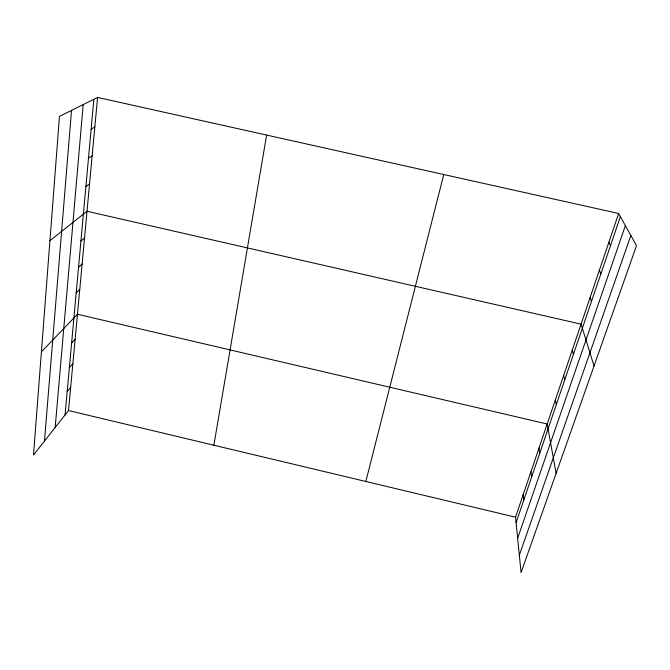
<?xml version="1.0" encoding="UTF-8"?>
<svg xmlns="http://www.w3.org/2000/svg" width="670" height="670" viewBox="0 0 670 670"><rect width="100%" height="100%" fill="white"/><g stroke="black" fill="none" stroke-linecap="round" stroke-linejoin="round"><path stroke-width="1" d="M44.463 441.078L71.514 110.399M55.174 427.477L83.189 104.587M65.049 414.939L93.859 99.277M97.577 97.426L59.462 116.404L33.5 454.997L68.516 410.551L97.577 97.426L618.644 213.479L636.5 245.697L521.084 572.574L515.531 517.181L618.644 213.479M213.872 445.223L266.618 135.072M365.845 481.47L443.758 174.527M516.084 522.642L620.386 216.611M517.642 538.253L625.378 225.622M519.342 555.204L630.847 235.488M67.184 391.565L70.668 387.335M69.37 367.621L72.871 363.559M71.606 343.09L75.132 339.204M41.406 351.909L77.452 314.247L547.172 424.001L556.117 473.347M76.187 292.949L79.755 289.44M78.524 267.33L82.117 264.022M80.919 241.074L84.529 237.967M49.94 240.647L87.008 211.268L581.074 324.146L594.03 365.971M85.894 186.536L89.554 183.89M88.482 158.204L92.159 155.809M91.137 129.126L94.83 126.998M68.516 410.551L515.531 517.181M608.879 242.255L610.487 245.647M599.365 270.27L600.856 273.913M590.103 297.555L591.476 301.425M572.272 350.058L573.436 354.355M563.696 375.326L564.76 379.815M555.33 399.965L556.301 404.638M538.965 448.163L539.752 453.18M530.958 471.73L531.67 476.906M523.153 494.728L523.781 500.055"/></g></svg>
